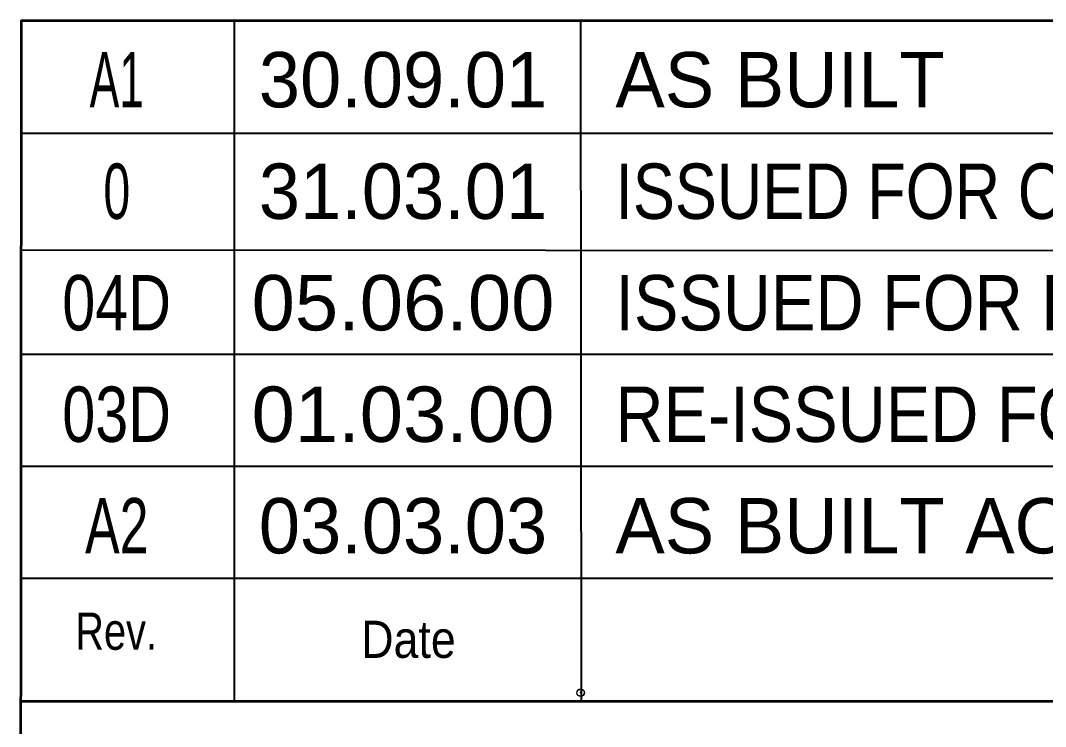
# Model space of a CAD drawing. Header units: millimetres. Extents: x 0 to 841, y 0 to 594.
# Drawn here: x 648.8 to 704.3, y 119.1 to 157.4 of the extents above; entities that cross this region are included whole.
import ezdxf
from ezdxf.enums import TextEntityAlignment as Align

# ---------------------------------------------------------------- set-up
doc = ezdxf.new("R2010")
doc.units = ezdxf.units.MM
doc.header["$LTSCALE"] = 0.8
doc.header["$PDMODE"] = 32
doc.header["$PDSIZE"] = 0.4
doc.layers.add('1', color=7, linetype='Continuous', lineweight=13)
doc.layers.add('2', color=7, linetype='Continuous')

msp = doc.modelspace()

# ---------------------------------------------------------------- linework, layer by layer
at = {"layer": '1', "lineweight": 25}
for p, q in [((660.3472, 157.3669), (660.3472, 120.4638)), ((679.1055, 157.363), (679.1425, 120.4685)), ((648.8252, 151.274), (829.2693, 151.274)), ((648.8268, 144.9488), (829.2677, 144.852)), ((648.8276, 139.2898), (829.2701, 139.285)), ((648.8173, 133.2315), (829.2748, 133.2315)), ((648.8126, 127.1669), (829.263, 127.1669))]:
    msp.add_line(p, q, dxfattribs=at)
at = {"layer": '1', "lineweight": 35}
msp.add_line((829.2567, 120.4906), (648.8079, 120.4748), dxfattribs=at)
msp.add_lwpolyline([(648.7843, 84.1236), (648.8378, 157.3701), (829.263, 157.3701)], dxfattribs=at)
at = {"layer": '1'}
for p in [(679.1126, 120.9669), (679.122, 120.9472)]:
    msp.add_point(p, dxfattribs=at)

# ---------------------------------------------------------------- texts
for s, width, p in [('Rev.', 0.8, (651.7496, 123.2803)), ('Date', 0.9, (667.2386, 122.8402))]:
    msp.add_text(s, height=2.013, dxfattribs=dict(at, width=width)).set_placement(p)
at = {"layer": '2'}
for s, width, p in [('A1', 0.6, (653.9996, 152.663)), ('0', 0.65, (654, 146.622)), ('04D', 0.8, (653.9909, 140.5811)), ('05.06.00', 1.05, (669.4996, 140.5811)), ('03D', 0.8, (653.9909, 134.5409)), ('01.03.00', 1.05, (669.4996, 134.5409)), ('A2', 0.7, (653.9996, 128.5))]:
    msp.add_text(s, height=3, dxfattribs=dict(at, width=width)).set_placement(p, align=Align.CENTER)
for s, p in [('30.09.01', (669.5, 152.663)), ('31.03.01', (669.5, 146.622)), ('03.03.03', (669.5, 128.5))]:
    msp.add_text(s, height=3, dxfattribs=at).set_placement(p, align=Align.CENTER)
for s, p in [('AS BUILT', (681, 152.663)), ('AS BUILT AO 600037', (681, 128.5))]:
    msp.add_text(s, height=3, dxfattribs=at).set_placement(p)
for s, width, p in [('ISSUED FOR CONSTRUCTION', 0.85, (681, 146.622)), ('ISSUED FOR FAT', 0.9, (681, 140.5811)), ('RE-ISSUED FOR DESIGN', 0.9, (681, 134.5409))]:
    msp.add_text(s, height=3, dxfattribs=dict(at, width=width)).set_placement(p)

doc.saveas('drawing.dxf')
